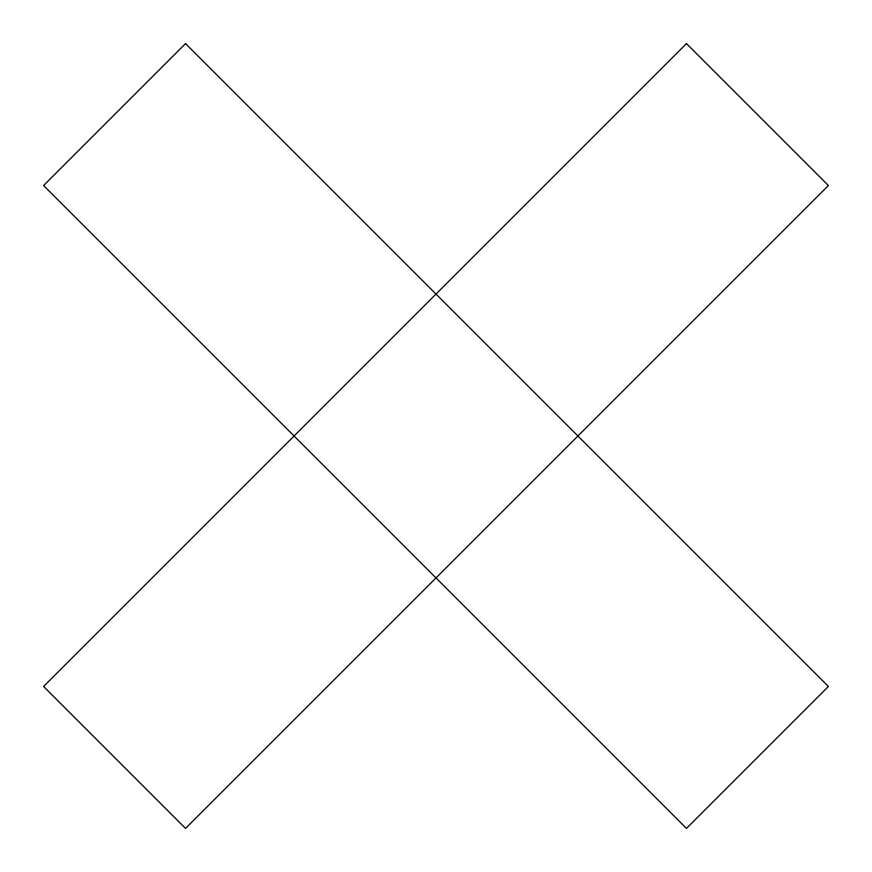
<?xml version="1.0" encoding="UTF-8"?>
<svg xmlns="http://www.w3.org/2000/svg" width="872" height="872" viewBox="0 0 872 872"><rect width="100%" height="100%" fill="white"/><g stroke="black" fill="none" stroke-linecap="round" stroke-linejoin="round"><path stroke-width="1.31" d="M185.529 43.6L43.6 185.529L686.471 828.4L828.4 686.471L185.529 43.6M686.471 43.6L43.6 686.471L185.529 828.4L828.4 185.529L686.471 43.6"/></g></svg>
